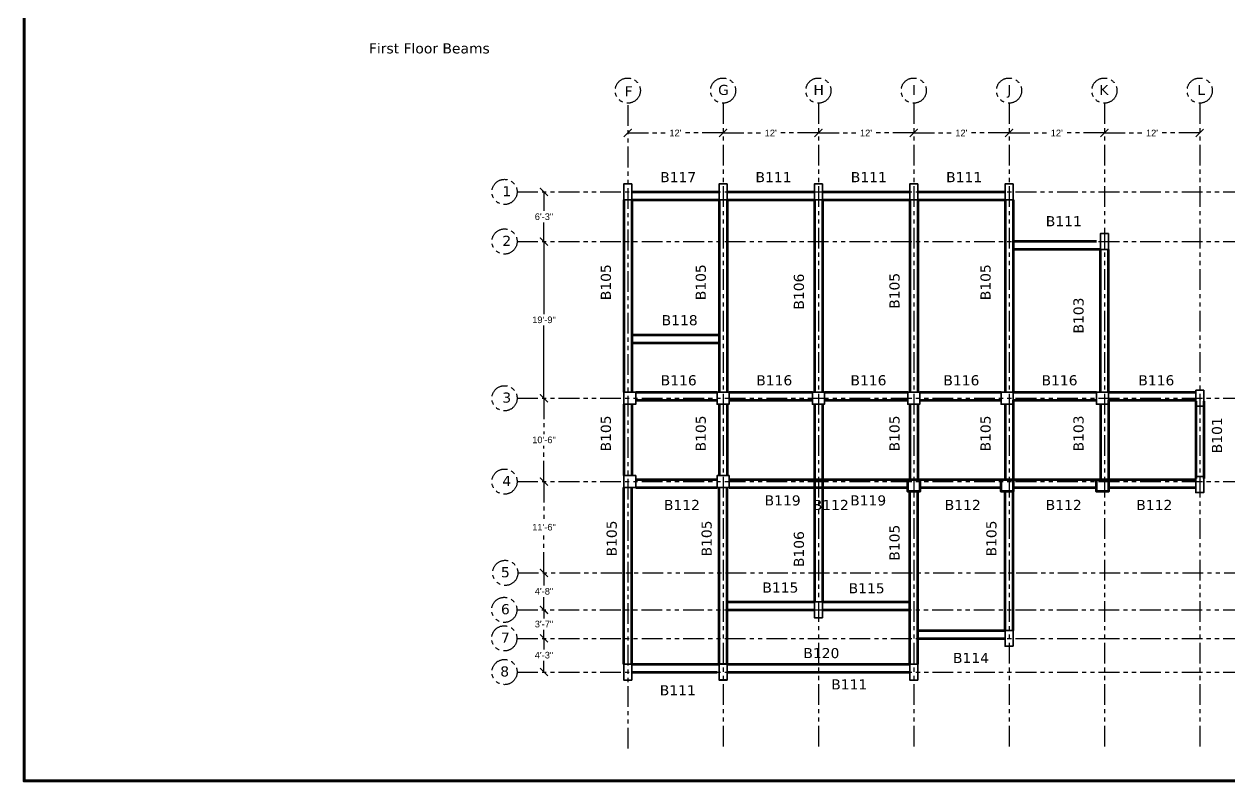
# Model space of a CAD drawing. Header units: feet. Extents: x 15113 to 123217, y -97269 to -8247.
# Drawn here: x 45865 to 47685, y -45138 to -43993 of the extents above; entities that cross this region are included whole.
import ezdxf

# ---------------------------------------------------------------- set-up
doc = ezdxf.new("R2010")
doc.units = ezdxf.units.FT
doc.header["$LTSCALE"] = 50.2
doc.header["$MEASUREMENT"] = 0
doc.header["$PDMODE"] = 3
doc.linetypes.add('PHANTOM2', pattern=[1.25, 0.625, -0.125, 0.125, -0.125, 0.125, -0.125])
doc.layers.get('0').update_dxf_attribs({"lineweight": 35})
for name, color, linetype, lineweight in [('drg seal', 250, 'Continuous', 120), ('Str Beam', 10, 'Continuous', 35), ('Str Clm 2', 7, 'Continuous', 35), ('Str Column', 50, 'Continuous', 35), ('Str LBL', 3, 'Continuous', 35)]:
    doc.layers.add(name, color=color, linetype=linetype, lineweight=lineweight)
doc.layers.add('drg seal txt', color=7, linetype='Continuous')
doc.layers.add('Str grid', color=7, linetype='Continuous', true_color=0x17d337)
doc.styles.get("Standard").update_dxf_attribs({"font": 'arial.ttf'})
doc.dimstyles.new('Copy of Standard', dxfattribs={"dimscale": 40, "dimtxt": 0.25, "dimasz": 0.3, "dimexe": 0.18, "dimexo": 5, "dimgap": 0.09, "dimtad": 0, "dimtih": 1, "dimtoh": 1, "dimdec": 0, "dimzin": 0, "dimdsep": 46, "dimlunit": 4, "dimtxsty": 'Standard', "dimcen": 0.2, "dimse1": 1, "dimse2": 1, "dimadec": 0, "dimazin": 0, "dimtfac": 1, "dimtdec": 0, "dimtofl": 0, "dimtmove": 0, "dimatfit": 3, "dimfxl": 1, "dimtolj": 1, "dimtzin": 0, "dimarcsym": 0})

# ---------------------------------------------------------------- blocks, each defined once
blk = doc.blocks.new('_ArchTick')
at = {"color": 0, "linetype": 'ByBlock', "const_width": 0.15}
blk.add_lwpolyline([(-0.5, -0.5), (0.5, 0.5)], dxfattribs=at)
blk = doc.blocks.new('*D923')
at = {"layer": 'Defpoints', "color": 0, "linetype": 'PHANTOM2', "transparency": 16777216}
for p in [(46650.8, -44559.1), (46650.8, -44685.1), (46650.8, -44685.1)]:
    blk.add_point(p, dxfattribs=at)
at = {"layer": 'Str grid', "color": 0, "linetype": 'PHANTOM2', "lineweight": -2, "transparency": 16777216}
for p, q in [((46650.8, -44559.1), (46650.8, -44613.4)), ((46650.8, -44685.1), (46650.8, -44630.8))]:
    blk.add_line(p, q, dxfattribs=at)
at = {"layer": 'Str grid', "color": 0, "linetype": 'PHANTOM2', "lineweight": -2, "transparency": 16777216, "xscale": 12, "yscale": 12, "zscale": 12}
for p, rotation in [((46650.8, -44559.1), 90), ((46650.8, -44685.1), 270)]:
    blk.add_blockref('_ArchTick', p, dxfattribs=dict(at, rotation=rotation))
at = {"layer": 'Str grid', "color": 0, "linetype": 'PHANTOM2', "transparency": 16777216, "insert": (46650.8, -44622.1), "char_height": 10, "attachment_point": 5}
blk.add_mtext('\\A1;10\'-6"', dxfattribs=at)
blk = doc.blocks.new('*D924')
at = {"layer": 'Defpoints', "color": 0, "linetype": 'PHANTOM2', "transparency": 16777216}
for p in [(46650.8, -44685.1), (46650.8, -44823.1), (46650.8, -44823.1)]:
    blk.add_point(p, dxfattribs=at)
at = {"layer": 'Str grid', "color": 0, "linetype": 'PHANTOM2', "lineweight": -2, "transparency": 16777216}
for p, q in [((46650.8, -44685.1), (46650.8, -44745.4)), ((46650.8, -44823.1), (46650.8, -44762.8))]:
    blk.add_line(p, q, dxfattribs=at)
at = {"layer": 'Str grid', "color": 0, "linetype": 'PHANTOM2', "lineweight": -2, "transparency": 16777216, "xscale": 12, "yscale": 12, "zscale": 12}
for p, rotation in [((46650.8, -44685.1), 90), ((46650.8, -44823.1), 270)]:
    blk.add_blockref('_ArchTick', p, dxfattribs=dict(at, rotation=rotation))
at = {"layer": 'Str grid', "color": 0, "linetype": 'PHANTOM2', "transparency": 16777216, "insert": (46650.8, -44754.1), "char_height": 10, "attachment_point": 5}
blk.add_mtext('\\A1;11\'-6"', dxfattribs=at)
blk = doc.blocks.new('*D925')
at = {"layer": 'Defpoints', "color": 0, "linetype": 'PHANTOM2', "transparency": 16777216}
for p in [(46650.8, -44823.1), (46650.8, -44823.1), (46650.8, -44879)]:
    blk.add_point(p, dxfattribs=at)
at = {"layer": 'Str grid', "color": 0, "linetype": 'PHANTOM2', "lineweight": -2, "transparency": 16777216}
for p, q in [((46650.8, -44823.1), (46650.8, -44842.4)), ((46650.8, -44879), (46650.8, -44859.8))]:
    blk.add_line(p, q, dxfattribs=at)
at = {"layer": 'Str grid', "color": 0, "linetype": 'PHANTOM2', "lineweight": -2, "transparency": 16777216, "xscale": 12, "yscale": 12, "zscale": 12}
for p, rotation in [((46650.8, -44823.1), 90), ((46650.8, -44879), 270)]:
    blk.add_blockref('_ArchTick', p, dxfattribs=dict(at, rotation=rotation))
at = {"layer": 'Str grid', "color": 0, "linetype": 'PHANTOM2', "transparency": 16777216, "insert": (46650.8, -44851.1), "char_height": 10, "attachment_point": 5}
blk.add_mtext('\\A1;4\'-8"', dxfattribs=at)
blk = doc.blocks.new('*D922')
at = {"layer": 'Defpoints', "color": 0, "linetype": 'PHANTOM2', "transparency": 16777216}
for p in [(46650.8, -44879), (46650.8, -44922.1), (46650.8, -44922.1)]:
    blk.add_point(p, dxfattribs=at)
at = {"layer": 'Str grid', "color": 0, "linetype": 'PHANTOM2', "lineweight": -2, "transparency": 16777216}
for p, q in [((46650.8, -44879), (46650.8, -44891.9)), ((46650.8, -44922.1), (46650.8, -44909.3))]:
    blk.add_line(p, q, dxfattribs=at)
at = {"layer": 'Str grid', "color": 0, "linetype": 'PHANTOM2', "lineweight": -2, "transparency": 16777216, "xscale": 12, "yscale": 12, "zscale": 12}
for p, rotation in [((46650.8, -44879), 90), ((46650.8, -44922.1), 270)]:
    blk.add_blockref('_ArchTick', p, dxfattribs=dict(at, rotation=rotation))
at = {"layer": 'Str grid', "color": 0, "linetype": 'PHANTOM2', "transparency": 16777216, "insert": (46650.8, -44900.6), "char_height": 10, "attachment_point": 5}
blk.add_mtext('\\A1;3\'-7"', dxfattribs=at)
blk = doc.blocks.new('*D926')
at = {"layer": 'Defpoints', "color": 0, "linetype": 'PHANTOM2', "transparency": 16777216}
for p in [(46650.8, -44922.1), (46650.8, -44973.1), (46650.8, -44973.1)]:
    blk.add_point(p, dxfattribs=at)
at = {"layer": 'Str grid', "color": 0, "linetype": 'PHANTOM2', "lineweight": -2, "transparency": 16777216}
for p, q in [((46650.8, -44922.1), (46650.8, -44938.9)), ((46650.8, -44973.1), (46650.8, -44956.3))]:
    blk.add_line(p, q, dxfattribs=at)
at = {"layer": 'Str grid', "color": 0, "linetype": 'PHANTOM2', "lineweight": -2, "transparency": 16777216, "xscale": 12, "yscale": 12, "zscale": 12}
for p, rotation in [((46650.8, -44922.1), 90), ((46650.8, -44973.1), 270)]:
    blk.add_blockref('_ArchTick', p, dxfattribs=dict(at, rotation=rotation))
at = {"layer": 'Str grid', "color": 0, "linetype": 'PHANTOM2', "transparency": 16777216, "insert": (46650.8, -44947.6), "char_height": 10, "attachment_point": 5}
blk.add_mtext('\\A1;4\'-3"', dxfattribs=at)
blk = doc.blocks.new('*D927')
at = {"layer": 'Defpoints', "color": 0, "linetype": 'PHANTOM2', "ltscale": 150, "transparency": 16777216}
for p in [(46650.8, -44322.1), (46650.8, -44322.1), (46650.8, -44559.1)]:
    blk.add_point(p, dxfattribs=at)
at = {"layer": 'Str grid', "color": 0, "linetype": 'PHANTOM2', "lineweight": -2, "ltscale": 150, "transparency": 16777216}
for p, q in [((46650.8, -44322.1), (46650.8, -44431.9)), ((46650.8, -44559.1), (46650.8, -44449.3))]:
    blk.add_line(p, q, dxfattribs=at)
at = {"layer": 'Str grid', "color": 0, "linetype": 'PHANTOM2', "lineweight": -2, "ltscale": 150, "transparency": 16777216, "xscale": 12, "yscale": 12, "zscale": 12}
for p, rotation in [((46650.8, -44322.1), 90), ((46650.8, -44559.1), 270)]:
    blk.add_blockref('_ArchTick', p, dxfattribs=dict(at, rotation=rotation))
at = {"layer": 'Str grid', "color": 0, "linetype": 'PHANTOM2', "ltscale": 150, "transparency": 16777216, "insert": (46650.8, -44440.6), "char_height": 10, "attachment_point": 5}
blk.add_mtext('\\A1;19\'-9"', dxfattribs=at)
blk = doc.blocks.new('*D928')
at = {"layer": 'Defpoints', "color": 0, "linetype": 'PHANTOM2', "ltscale": 150, "transparency": 16777216}
for p in [(46650.8, -44247.1), (46650.8, -44247.1), (46650.8, -44322.1)]:
    blk.add_point(p, dxfattribs=at)
at = {"layer": 'Str grid', "color": 0, "linetype": 'PHANTOM2', "lineweight": -2, "ltscale": 150, "transparency": 16777216}
for p, q in [((46650.8, -44247.1), (46650.8, -44275.9)), ((46650.8, -44322.1), (46650.8, -44293.3))]:
    blk.add_line(p, q, dxfattribs=at)
at = {"layer": 'Str grid', "color": 0, "linetype": 'PHANTOM2', "lineweight": -2, "ltscale": 150, "transparency": 16777216, "xscale": 12, "yscale": 12, "zscale": 12}
for p, rotation in [((46650.8, -44247.1), 90), ((46650.8, -44322.1), 270)]:
    blk.add_blockref('_ArchTick', p, dxfattribs=dict(at, rotation=rotation))
at = {"layer": 'Str grid', "color": 0, "linetype": 'PHANTOM2', "ltscale": 150, "transparency": 16777216, "insert": (46650.8, -44284.6), "char_height": 10, "attachment_point": 5}
blk.add_mtext('\\A1;6\'-3"', dxfattribs=at)
blk = doc.blocks.new('*D933')
at = {"layer": 'Defpoints', "color": 0, "linetype": 'PHANTOM2', "transparency": 16777216}
for p in [(46777.3, -44158), (46921.3, -44158), (46921.3, -44158)]:
    blk.add_point(p, dxfattribs=at)
at = {"layer": 'Str grid', "color": 0, "linetype": 'PHANTOM2', "lineweight": -2, "transparency": 16777216}
for p, q in [((46777.3, -44158), (46837.7, -44158)), ((46921.3, -44158), (46861, -44158))]:
    blk.add_line(p, q, dxfattribs=at)
at = {"layer": 'Str grid', "color": 0, "linetype": 'PHANTOM2', "lineweight": -2, "transparency": 16777216, "xscale": 12, "yscale": 12, "zscale": 12, "rotation": 180}
blk.add_blockref('_ArchTick', (46777.3, -44158), dxfattribs=at)
at = {"layer": 'Str grid', "color": 0, "linetype": 'PHANTOM2', "lineweight": -2, "transparency": 16777216, "xscale": 12, "yscale": 12, "zscale": 12}
blk.add_blockref('_ArchTick', (46921.3, -44158), dxfattribs=at)
at = {"layer": 'Str grid', "color": 0, "linetype": 'PHANTOM2', "transparency": 16777216, "insert": (46849.3, -44158), "char_height": 10, "attachment_point": 5}
blk.add_mtext("\\A1;12'", dxfattribs=at)
blk = doc.blocks.new('*D934')
at = {"layer": 'Defpoints', "color": 0, "linetype": 'PHANTOM2', "transparency": 16777216}
for p in [(46921.3, -44158), (47065.3, -44158), (47065.3, -44158)]:
    blk.add_point(p, dxfattribs=at)
at = {"layer": 'Str grid', "color": 0, "linetype": 'PHANTOM2', "lineweight": -2, "transparency": 16777216}
for p, q in [((46921.3, -44158), (46981.7, -44158)), ((47065.3, -44158), (47005, -44158))]:
    blk.add_line(p, q, dxfattribs=at)
at = {"layer": 'Str grid', "color": 0, "linetype": 'PHANTOM2', "lineweight": -2, "transparency": 16777216, "xscale": 12, "yscale": 12, "zscale": 12, "rotation": 180}
blk.add_blockref('_ArchTick', (46921.3, -44158), dxfattribs=at)
at = {"layer": 'Str grid', "color": 0, "linetype": 'PHANTOM2', "lineweight": -2, "transparency": 16777216, "xscale": 12, "yscale": 12, "zscale": 12}
blk.add_blockref('_ArchTick', (47065.3, -44158), dxfattribs=at)
at = {"layer": 'Str grid', "color": 0, "linetype": 'PHANTOM2', "transparency": 16777216, "insert": (46993.3, -44158), "char_height": 10, "attachment_point": 5}
blk.add_mtext("\\A1;12'", dxfattribs=at)
blk = doc.blocks.new('*D935')
at = {"layer": 'Defpoints', "color": 0, "linetype": 'PHANTOM2', "transparency": 16777216}
for p in [(47065.3, -44158), (47209.3, -44158), (47209.3, -44158)]:
    blk.add_point(p, dxfattribs=at)
at = {"layer": 'Str grid', "color": 0, "linetype": 'PHANTOM2', "lineweight": -2, "transparency": 16777216}
for p, q in [((47065.3, -44158), (47125.7, -44158)), ((47209.3, -44158), (47149, -44158))]:
    blk.add_line(p, q, dxfattribs=at)
at = {"layer": 'Str grid', "color": 0, "linetype": 'PHANTOM2', "lineweight": -2, "transparency": 16777216, "xscale": 12, "yscale": 12, "zscale": 12, "rotation": 180}
blk.add_blockref('_ArchTick', (47065.3, -44158), dxfattribs=at)
at = {"layer": 'Str grid', "color": 0, "linetype": 'PHANTOM2', "lineweight": -2, "transparency": 16777216, "xscale": 12, "yscale": 12, "zscale": 12}
blk.add_blockref('_ArchTick', (47209.3, -44158), dxfattribs=at)
at = {"layer": 'Str grid', "color": 0, "linetype": 'PHANTOM2', "transparency": 16777216, "insert": (47137.3, -44158), "char_height": 10, "attachment_point": 5}
blk.add_mtext("\\A1;12'", dxfattribs=at)
blk = doc.blocks.new('*D936')
at = {"layer": 'Defpoints', "color": 0, "linetype": 'PHANTOM2', "transparency": 16777216}
for p in [(47209.3, -44158), (47353.3, -44158), (47353.3, -44158)]:
    blk.add_point(p, dxfattribs=at)
at = {"layer": 'Str grid', "color": 0, "linetype": 'PHANTOM2', "lineweight": -2, "transparency": 16777216}
for p, q in [((47209.3, -44158), (47269.7, -44158)), ((47353.3, -44158), (47293, -44158))]:
    blk.add_line(p, q, dxfattribs=at)
at = {"layer": 'Str grid', "color": 0, "linetype": 'PHANTOM2', "lineweight": -2, "transparency": 16777216, "xscale": 12, "yscale": 12, "zscale": 12, "rotation": 180}
blk.add_blockref('_ArchTick', (47209.3, -44158), dxfattribs=at)
at = {"layer": 'Str grid', "color": 0, "linetype": 'PHANTOM2', "lineweight": -2, "transparency": 16777216, "xscale": 12, "yscale": 12, "zscale": 12}
blk.add_blockref('_ArchTick', (47353.3, -44158), dxfattribs=at)
at = {"layer": 'Str grid', "color": 0, "linetype": 'PHANTOM2', "transparency": 16777216, "insert": (47281.3, -44158), "char_height": 10, "attachment_point": 5}
blk.add_mtext("\\A1;12'", dxfattribs=at)
blk = doc.blocks.new('*D932')
at = {"layer": 'Defpoints', "color": 0, "linetype": 'PHANTOM2', "transparency": 16777216}
for p in [(47497.3, -44158), (47641.3, -44158), (47641.3, -44158)]:
    blk.add_point(p, dxfattribs=at)
at = {"layer": 'Str grid', "color": 0, "linetype": 'PHANTOM2', "lineweight": -2, "transparency": 16777216}
for p, q in [((47497.3, -44158), (47557.7, -44158)), ((47641.3, -44158), (47581, -44158))]:
    blk.add_line(p, q, dxfattribs=at)
at = {"layer": 'Str grid', "color": 0, "linetype": 'PHANTOM2', "lineweight": -2, "transparency": 16777216, "xscale": 12, "yscale": 12, "zscale": 12, "rotation": 180}
blk.add_blockref('_ArchTick', (47497.3, -44158), dxfattribs=at)
at = {"layer": 'Str grid', "color": 0, "linetype": 'PHANTOM2', "lineweight": -2, "transparency": 16777216, "xscale": 12, "yscale": 12, "zscale": 12}
blk.add_blockref('_ArchTick', (47641.3, -44158), dxfattribs=at)
at = {"layer": 'Str grid', "color": 0, "linetype": 'PHANTOM2', "transparency": 16777216, "insert": (47569.3, -44158), "char_height": 10, "attachment_point": 5}
blk.add_mtext("\\A1;12'", dxfattribs=at)
blk = doc.blocks.new('*D937')
at = {"layer": 'Defpoints', "color": 0, "linetype": 'PHANTOM2', "transparency": 16777216}
for p in [(47353.4, -44158), (47497.4, -44158), (47497.4, -44158)]:
    blk.add_point(p, dxfattribs=at)
at = {"layer": 'Str grid', "color": 0, "linetype": 'PHANTOM2', "lineweight": -2, "transparency": 16777216}
for p, q in [((47353.4, -44158), (47413.7, -44158)), ((47497.4, -44158), (47437, -44158))]:
    blk.add_line(p, q, dxfattribs=at)
at = {"layer": 'Str grid', "color": 0, "linetype": 'PHANTOM2', "lineweight": -2, "transparency": 16777216, "xscale": 12, "yscale": 12, "zscale": 12, "rotation": 180}
blk.add_blockref('_ArchTick', (47353.4, -44158), dxfattribs=at)
at = {"layer": 'Str grid', "color": 0, "linetype": 'PHANTOM2', "lineweight": -2, "transparency": 16777216, "xscale": 12, "yscale": 12, "zscale": 12}
blk.add_blockref('_ArchTick', (47497.4, -44158), dxfattribs=at)
at = {"layer": 'Str grid', "color": 0, "linetype": 'PHANTOM2', "transparency": 16777216, "insert": (47425.4, -44158), "char_height": 10, "attachment_point": 5}
blk.add_mtext("\\A1;12'", dxfattribs=at)

msp = doc.modelspace()

# ---------------------------------------------------------------- linework, layer by layer
at = {"layer": 'drg seal', "lineweight": 70}
msp.add_lwpolyline([(48891.57804, -45137.68665), (48891.57804, -42849.03238), (45865.42619, -42849.03238), (45865.42619, -45137.68665), (48891.16603, -45137.68665)], dxfattribs=at)
at = {"layer": 'Str Beam', "linetype": 'Continuous', "lineweight": 53}
for p, q in [((46771.34236, -44259.1216), (46771.34236, -44550.1216)), ((46783.34236, -44247.1216), (46915.34236, -44247.1216)), ((46783.34236, -44259.1216), (46915.34236, -44259.1216)), ((46783.34236, -44259.1216), (46783.34236, -44550.1216)), ((46915.34236, -44259.1216), (46915.34236, -44550.1216)), ((46927.34236, -44247.1216), (47059.34236, -44247.1216)), ((46927.34236, -44259.1216), (47059.34236, -44259.1216)), ((46927.34236, -44259.1216), (46927.34236, -44550.1216)), ((47059.34236, -44259.1216), (47059.34236, -44550.1216)), ((47071.34236, -44247.1216), (47203.34236, -44247.1216)), ((47071.34236, -44259.1216), (47203.34236, -44259.1216)), ((47071.34236, -44259.1216), (47071.34236, -44550.1216)), ((47203.34236, -44259.1216), (47203.34236, -44550.1216)), ((47215.34236, -44247.1216), (47347.34236, -44247.1216)), ((47215.34236, -44259.1216), (47347.34236, -44259.1216)), ((47215.34236, -44259.1216), (47215.34236, -44550.1216)), ((47347.34236, -44259.1216), (47347.34236, -44550.1216)), ((47359.34236, -44259.1216), (47359.34236, -44550.1216)), ((47485.34236, -44322.1216), (47359.34236, -44322.1216)), ((47491.34236, -44334.1216), (47359.34236, -44334.1216)), ((47491.34236, -44550.1216), (47491.34236, -44334.1216)), ((47503.34236, -44550.1216), (47503.34236, -44334.1216)), ((46789.34236, -44550.1216), (46912.34236, -44550.1216)), ((46930.34236, -44550.1216), (47056.34236, -44550.1216)), ((47074.34236, -44550.1216), (47200.34236, -44550.1216)), ((47218.34236, -44550.1216), (47341.34236, -44550.1216)), ((47359.34236, -44550.1216), (47485.34236, -44550.1216)), ((47503.34236, -44550.1216), (47635.34236, -44550.1216)), ((46771.34236, -44568.1216), (46771.34236, -44676.1216)), ((46783.34236, -44568.1216), (46783.34236, -44676.1216)), ((46789.34236, -44562.1216), (46912.34236, -44562.1216)), ((46915.34236, -44568.1216), (46915.34236, -44676.1216)), ((46927.34236, -44568.1216), (46927.34236, -44676.1216)), ((46930.34236, -44562.1216), (47056.34236, -44562.1216)), ((47059.34236, -44568.12121), (47059.34236, -44867.04792)), ((47071.34236, -44568.12121), (47071.34236, -44867.04812)), ((47074.34236, -44562.1216), (47200.34236, -44562.1216)), ((47203.34236, -44568.1216), (47203.34236, -44682.1216)), ((47215.34236, -44568.1216), (47215.34236, -44682.1216)), ((47218.34236, -44562.1216), (47341.34236, -44562.1216)), ((47347.34236, -44568.1216), (47347.34236, -44682.1216)), ((47359.34236, -44562.1216), (47485.34236, -44562.1216)), ((47359.34236, -44562.1216), (47359.34236, -44682.1216)), ((47491.34236, -44568.1216), (47491.34236, -44682.1216)), ((47503.34236, -44562.1216), (47635.34236, -44562.1216)), ((47503.34236, -44562.1216), (47503.34236, -44682.1216)), ((47635.34236, -44563.6216), (47635.34236, -44680.6216)), ((47647.34236, -44563.6216), (47647.34236, -44680.6216)), ((46771.34236, -44961.1216), (46771.34236, -44694.1216)), ((46783.34236, -44961.1216), (46783.34236, -44694.1216)), ((46789.34236, -44682.1216), (46912.34236, -44682.1216)), ((46789.34236, -44694.1216), (46912.34236, -44694.1216)), ((46915.34236, -44961.1216), (46915.34236, -44694.1216)), ((46927.34236, -44961.1216), (46927.34236, -44694.1216)), ((46930.34236, -44682.1216), (47200.34236, -44682.1216)), ((46930.34236, -44694.1216), (47200.34236, -44694.1216)), ((47203.34236, -44961.1216), (47203.34236, -44700.1216)), ((47215.34236, -44961.1216), (47215.34236, -44700.1216)), ((47218.34236, -44682.1216), (47341.34236, -44682.1216)), ((47218.34236, -44694.1216), (47341.34236, -44694.1216)), ((47347.34236, -44910.1216), (47347.34236, -44700.1216)), ((47359.34236, -44682.1216), (47485.34236, -44682.1216)), ((47359.34236, -44694.1216), (47485.34236, -44694.1216)), ((47359.34236, -44910.1216), (47359.34236, -44700.1216)), ((47503.34236, -44682.1216), (47635.34236, -44682.1216)), ((47503.34236, -44694.1216), (47635.34236, -44694.1216)), ((46927.34236, -44867.04792), (47059.34236, -44867.04792)), ((46927.34236, -44879.04792), (47059.34236, -44879.04792)), ((47071.34236, -44867.04792), (47203.34236, -44867.04792)), ((47071.34236, -44879.04792), (47203.34236, -44879.04792)), ((47215.34236, -44910.1216), (47347.34236, -44910.1216)), ((47215.34236, -44922.1216), (47347.34236, -44922.1216)), ((46783.34236, -44961.1216), (46915.34236, -44961.1216)), ((46783.34236, -44973.1216), (46912.34236, -44973.1216)), ((46927.34236, -44961.1216), (47203.34236, -44961.1216)), ((46927.34236, -44973.1216), (47203.34236, -44973.1216))]:
    msp.add_line(p, q, dxfattribs=at)
at = {"layer": 'Str Clm 2', "color": 3, "linetype": 'Continuous'}
for points in [[(46783.34236, -44235.1216), (46783.34236, -44259.1216), (46771.34236, -44259.1216), (46771.34236, -44235.1216)], [(46927.34236, -44235.1216), (46927.34236, -44259.1216), (46915.34236, -44259.1216), (46915.34236, -44235.1216)], [(47071.34236, -44235.1216), (47071.34236, -44259.1216), (47059.34236, -44259.1216), (47059.34236, -44235.1216)], [(47215.34236, -44235.1216), (47215.34236, -44259.1216), (47203.34236, -44259.1216), (47203.34236, -44235.1216)], [(47359.34236, -44235.1216), (47359.34236, -44259.1216), (47347.34236, -44259.1216), (47347.34236, -44235.1216)], [(46783.34236, -44961.1216), (46783.34236, -44985.1216), (46771.34236, -44985.1216), (46771.34236, -44961.1216)], [(46927.34236, -44960.80308), (46927.34236, -44984.80308), (46915.34236, -44984.80308), (46915.34236, -44960.80308)]]:
    msp.add_lwpolyline(points, close=True, dxfattribs=at)
at = {"layer": 'Str Column', "color": 1, "linetype": 'Continuous', "lineweight": 53}
for p, q in [((46783.34236, -44463.1216), (46915.34236, -44463.1216)), ((46783.34236, -44475.1216), (46915.34236, -44475.1216))]:
    msp.add_line(p, q, dxfattribs=at)
at = {"layer": 'Str Column', "color": 2, "linetype": 'Continuous'}
for points in [[(46771.34236, -44235.1216), (46783.34236, -44235.1216), (46783.34236, -44259.1216), (46771.34236, -44259.1216)], [(46915.34236, -44235.1216), (46927.34236, -44235.1216), (46927.34236, -44259.1216), (46915.34236, -44259.1216)], [(47059.34236, -44235.1216), (47071.34236, -44235.1216), (47071.34236, -44259.1216), (47059.34236, -44259.1216)], [(47203.34236, -44235.1216), (47215.34236, -44235.1216), (47215.34236, -44259.1216), (47203.34236, -44259.1216)], [(47347.34236, -44235.12121), (47359.34236, -44235.12121), (47359.34236, -44259.12121), (47347.34236, -44259.12121)], [(46789.34236, -44550.1216), (46789.34236, -44568.1216), (46771.34236, -44568.1216), (46771.34236, -44550.1216)], [(46930.34236, -44550.1216), (46930.34236, -44568.1216), (46912.34236, -44568.1216), (46912.34236, -44550.1216)], [(47074.34236, -44550.1216), (47074.34236, -44568.1216), (47056.34236, -44568.1216), (47056.34236, -44550.1216)], [(47218.34236, -44550.1216), (47218.34236, -44568.1216), (47200.34236, -44568.1216), (47200.34236, -44550.1216)], [(47359.34236, -44550.1216), (47359.34236, -44568.1216), (47341.34236, -44568.1216), (47341.34236, -44550.1216)], [(47503.34236, -44550.1216), (47503.34236, -44568.1216), (47485.34236, -44568.1216), (47485.34236, -44550.1216)], [(47635.34236, -44547.1216), (47647.34236, -44547.1216), (47647.34236, -44571.1216), (47635.34236, -44571.1216)], [(46789.34236, -44676.1216), (46789.34236, -44694.1216), (46771.34236, -44694.1216), (46771.34236, -44676.1216)], [(46930.34236, -44676.1216), (46930.34236, -44694.1216), (46912.34236, -44694.1216), (46912.34236, -44676.1216)], [(47635.34236, -44677.6216), (47647.34236, -44677.6216), (47647.34236, -44701.6216), (47635.34236, -44701.6216)], [(47218.34236, -44682.1216), (47218.34236, -44700.1216), (47200.34236, -44700.1216), (47200.34236, -44682.1216)], [(47359.34236, -44682.1216), (47359.34236, -44700.1216), (47341.34236, -44700.1216), (47341.34236, -44682.1216)], [(47503.34236, -44682.1216), (47503.34236, -44700.1216), (47485.34236, -44700.1216), (47485.34236, -44682.1216)], [(46771.33613, -44961.1216), (46783.33613, -44961.1216), (46783.33613, -44985.1216), (46771.33613, -44985.1216)], [(46915.34236, -44961.1216), (46927.34236, -44961.1216), (46927.34236, -44985.1216), (46915.34236, -44985.1216)], [(47203.34236, -44961.1216), (47215.34236, -44961.1216), (47215.34236, -44985.1216), (47203.34236, -44985.1216)]]:
    msp.add_lwpolyline(points, close=True, dxfattribs=at)
at = {"layer": 'Str Column', "linetype": 'Continuous'}
for points in [[(47503.34236, -44334.1216), (47503.34236, -44310.1216), (47491.34236, -44310.1216), (47491.34236, -44334.12121)], [(47071.34236, -44891.04812), (47071.34236, -44867.04812), (47059.34236, -44867.04812), (47059.34236, -44891.04772)], [(47359.34236, -44934.1216), (47359.34236, -44910.1216), (47347.34236, -44910.1216), (47347.34236, -44934.12121)]]:
    msp.add_lwpolyline(points, close=True, dxfattribs=at)
at = {"layer": 'Str Column', "linetype": 'Continuous', "lineweight": 53}
for points in [[(47218.34236, -44682.1216), (47218.34236, -44700.1216), (47200.34236, -44700.1216), (47200.34236, -44682.1216)], [(47359.34236, -44682.1216), (47359.34236, -44700.1216), (47341.34236, -44700.1216), (47341.34236, -44682.1216)], [(47503.34236, -44682.1216), (47503.34236, -44700.1216), (47485.34236, -44700.1216), (47485.34236, -44682.1216)]]:
    msp.add_lwpolyline(points, close=True, dxfattribs=at)
at = {"layer": 'Str grid', "color": 0, "linetype": 'PHANTOM2'}
for p, q in [((46777.34859, -44115.95164), (46777.34859, -45091.703)), ((46921.34236, -44112.95164), (46921.34236, -45088.703)), ((47065.34236, -44112.95164), (47065.34236, -45088.703)), ((47209.34236, -44112.95164), (47209.34236, -45088.703)), ((47353.34236, -44112.95125), (47353.34236, -45088.7026)), ((47497.34236, -44112.95125), (47497.34236, -45088.7026)), ((47641.34236, -44112.95125), (47641.34236, -45088.7026)), ((46610.20965, -44247.12141), (48106.99267, -44247.12141)), ((46610.20965, -44322.12121), (48106.99267, -44322.12121)), ((46610.20343, -44559.12121), (48106.99267, -44559.12121)), ((46610.20343, -44685.12121), (48106.99267, -44685.12121)), ((46611.3426, -44823.12121), (48106.99267, -44823.12121)), ((46609.88825, -44879.04792), (48106.99267, -44879.04792)), ((46610.20965, -44922.12121), (48106.99267, -44922.12121)), ((46610.20965, -44973.12121), (48106.99267, -44973.12121))]:
    msp.add_line(p, q, dxfattribs=at)
for centre in [(46777.34236, -44093.92405), (46921.34236, -44093.92405), (47065.34236, -44093.92405), (47209.34236, -44093.92405), (47353.34236, -44093.92366), (47497.34236, -44093.92366), (47641.34236, -44093.92366), (46591.18207, -44247.12141), (46591.18207, -44322.12121), (46591.17584, -44559.12121), (46591.17584, -44685.12121), (46592.31501, -44823.12121), (46590.86066, -44879.04792), (46590.87629, -44922.12101), (46591.18207, -44973.12121)]:
    msp.add_circle(centre, 19.02759, dxfattribs=at)

# ---------------------------------------------------------------- texts
at = {"layer": 'drg seal txt', "lineweight": 53, "insert": (46386.27812, -44022.4519), "char_height": 15.2852164, "width": 2687.8083334, "attachment_point": 1}
msp.add_mtext('{\\fVerdana|b0|i0|c0|p34;First Floor Beams}', dxfattribs=at)
at = {"layer": 'drg seal txt', "char_height": 15.2852164, "width": 2687.8083334, "attachment_point": 1}
for s, insert in [('{\\fVerdana|b0|i0|c0|p34;F}', (46772.73619, -44087.40259)), ('{\\fVerdana|b0|i0|c0|p34;G}', (46913.85868, -44085.26552)), ('{\\fVerdana|b0|i0|c0|p34;H}', (47057.85868, -44085.26552)), ('{\\fVerdana|b0|i0|c0|p34;I}', (47206.59033, -44085.26552)), ('{\\fVerdana|b0|i0|c0|p34;J}', (47350.59033, -44085.26512)), ('{\\fVerdana|b0|i0|c0|p34;K}', (47489.85868, -44085.26512)), ('{\\fVerdana|b0|i0|c0|p34;L}', (47637.91335, -44085.26512)), ('{\\fVerdana|b0|i0|c0|p34;1}', (46587.86286, -44238.46287)), ('{\\fVerdana|b0|i0|c0|p34;2}', (46587.86286, -44313.46267)), ('{\\fVerdana|b0|i0|c0|p34;3}', (46587.85663, -44550.46267)), ('{\\fVerdana|b0|i0|c0|p34;4}', (46587.85663, -44676.46267)), ('{\\fVerdana|b0|i0|c0|p34;5}', (46585.8579, -44814.46267)), ('{\\fVerdana|b0|i0|c0|p34;6}', (46585.7852, -44870.38938)), ('{\\fVerdana|b0|i0|c0|p34;7}', (46585.80083, -44913.46248)), ('{\\fVerdana|b0|i0|c0|p34;8}', (46584.72496, -44964.46267))]:
    msp.add_mtext(s, dxfattribs=dict(at, insert=insert))
at = {"layer": 'Str LBL', "char_height": 15.2852164, "width": 28.177633, "attachment_point": 1}
for s, insert in [('{\\fVerdana|b0|i0|c0|p34;B117}', (46826.2683, -44217.13813)), ('{\\fVerdana|b0|i0|c0|p34;B111}', (46970.2683, -44217.13813)), ('{\\fVerdana|b0|i0|c0|p34;B111}', (47114.2683, -44217.13813)), ('{\\fVerdana|b0|i0|c0|p34;B111}', (47258.2683, -44217.13813)), ('{\\fVerdana|b0|i0|c0|p34;B111}', (47408.83629, -44283.79144)), ('{\\fVerdana|b0|i0|c0|p34;B118}', (46828.53612, -44433.47633)), ('{\\fVerdana|b0|i0|c0|p34;B116}', (46827.12628, -44524.29231)), ('{\\fVerdana|b0|i0|c0|p34;B116}', (46971.4302, -44524.29231)), ('{\\fVerdana|b0|i0|c0|p34;B116}', (47113.7842, -44524.29231)), ('{\\fVerdana|b0|i0|c0|p34;B116}', (47254.1883, -44524.29231)), ('{\\fVerdana|b0|i0|c0|p34;B116}', (47402.39243, -44524.29231)), ('{\\fVerdana|b0|i0|c0|p34;B116}', (47548.64665, -44524.29231)), ('{\\fVerdana|b0|i0|c0|p34;B112}', (46831.96142, -44712.7708)), ('{\\fVerdana|b0|i0|c0|p34;B119}', (46984.12166, -44705.92424)), ('{\\fVerdana|b0|i0|c0|p34;B112}', (47056.81685, -44712.7708)), ('{\\fVerdana|b0|i0|c0|p34;B119}', (47113.2991, -44705.92424)), ('{\\fVerdana|b0|i0|c0|p34;B112}', (47256.20888, -44712.7708)), ('{\\fVerdana|b0|i0|c0|p34;B112}', (47408.70351, -44712.7708)), ('{\\fVerdana|b0|i0|c0|p34;B112}', (47545.55757, -44712.7708)), ('{\\fVerdana|b0|i0|c0|p34;B115}', (46980.7587, -44837.65529)), ('{\\fVerdana|b0|i0|c0|p34;B115}', (47110.99556, -44838.696)), ('{\\fVerdana|b0|i0|c0|p34;B120}', (47042.63545, -44936.76779)), ('{\\fVerdana|b0|i0|c0|p34;B114}', (47268.66618, -44944.076)), ('{\\fVerdana|b0|i0|c0|p34;B111}', (47084.69767, -44984.13018)), ('{\\fVerdana|b0|i0|c0|p34;B111}', (46825.71548, -44992.93994))]:
    msp.add_mtext(s, dxfattribs=dict(at, insert=insert))
at = {"layer": 'Str LBL', "char_height": 15.2852164, "width": 28.177633, "attachment_point": 1, "rotation": 90}
for s, insert in [('{\\fVerdana|b0|i0|c0|p34;B105}', (46736.5606, -44410.85436)), ('{\\fVerdana|b0|i0|c0|p34;B105}', (46879.95827, -44410.85436)), ('{\\fVerdana|b0|i0|c0|p34;B106}', (47028.22616, -44425.03294)), ('{\\fVerdana|b0|i0|c0|p34;B105}', (47172.60697, -44423.89248)), ('{\\fVerdana|b0|i0|c0|p34;B105}', (47310.15169, -44410.85436)), ('{\\fVerdana|b0|i0|c0|p34;B103}', (47450.62299, -44461.28218)), ('{\\fVerdana|b0|i0|c0|p34;B105}', (46736.5606, -44639.54821)), ('{\\fVerdana|b0|i0|c0|p34;B105}', (46879.95827, -44639.54821)), ('{\\fVerdana|b0|i0|c0|p34;B105}', (47172.60697, -44639.54821)), ('{\\fVerdana|b0|i0|c0|p34;B105}', (47310.15169, -44639.54821)), ('{\\fVerdana|b0|i0|c0|p34;B103}', (47450.62299, -44639.54821)), ('{\\fVerdana|b0|i0|c0|p34;B101}', (47659.75603, -44642.2679)), ('{\\fVerdana|b0|i0|c0|p34;B105}', (46745.39784, -44798.34738)), ('{\\fVerdana|b0|i0|c0|p34;B105}', (46888.79551, -44798.34738)), ('{\\fVerdana|b0|i0|c0|p34;B105}', (47172.60697, -44804.69003)), ('{\\fVerdana|b0|i0|c0|p34;B105}', (47318.98893, -44798.34738)), ('{\\fVerdana|b0|i0|c0|p34;B106}', (47028.22616, -44814.41891))]:
    msp.add_mtext(s, dxfattribs=dict(at, insert=insert))

# ---------------------------------------------------------------- dimensions: what is measured, and where the dimension line sits
at = {"layer": 'Str grid', "color": 0, "linetype": 'PHANTOM2'}
for base, p1, p2, picture, middle in [((46921.34859, -44158.0062), (46777.34859, -44158.0062), (46921.34859, -44158.0062), '*D933', (46849.34859, -44158.0062)), ((47065.34859, -44158.0062), (46921.34859, -44158.0062), (47065.34859, -44158.0062), '*D934', (46993.34859, -44158.0062)), ((47209.34859, -44158.0062), (47065.34859, -44158.0062), (47209.34859, -44158.0062), '*D935', (47137.34859, -44158.0062)), ((47353.34859, -44158.0062), (47209.34859, -44158.0062), (47353.34859, -44158.0062), '*D936', (47281.34859, -44158.0062)), ((47497.35481, -44157.99997), (47353.35481, -44157.99997), (47497.35481, -44157.99997), '*D937', (47425.35481, -44157.99997)), ((47641.34859, -44157.99997), (47497.34859, -44157.99997), (47641.34859, -44157.99997), '*D932', (47569.34859, -44157.99997))]:
    dim = msp.add_linear_dim(base=base, p1=p1, p2=p2, dimstyle='Copy of Standard', override={"dimblk": 'ArchTick'}, dxfattribs=at)
    dim.commit()
    dim.dimension.update_dxf_attribs({"geometry": picture, "text_midpoint": middle})
at = {"layer": 'Str grid', "color": 0, "linetype": 'PHANTOM2', "ltscale": 150}
for base, p1, p2, picture, middle in [((46650.79598, -44247.12141), (46650.79598, -44322.12121), (46650.79598, -44247.12141), '*D928', (46650.79598, -44284.62131)), ((46650.79598, -44322.12121), (46650.79598, -44559.12121), (46650.79598, -44322.12121), '*D927', (46650.79598, -44440.62121))]:
    dim = msp.add_linear_dim(base=base, p1=p1, p2=p2, angle=90, dimstyle='Copy of Standard', override={"dimblk": 'ArchTick'}, dxfattribs=at)
    dim.commit()
    dim.dimension.update_dxf_attribs({"geometry": picture, "text_midpoint": middle})
at = {"layer": 'Str grid', "color": 0, "linetype": 'PHANTOM2'}
for base, p1, p2, picture, middle in [((46650.79598, -44685.12121), (46650.79598, -44559.12121), (46650.79598, -44685.12121), '*D923', (46650.79598, -44622.12121)), ((46650.79598, -44823.12121), (46650.79598, -44685.12121), (46650.79598, -44823.12121), '*D924', (46650.79598, -44754.12121)), ((46650.79598, -44823.12121), (46650.79598, -44879.04792), (46650.79598, -44823.12121), '*D925', (46650.79598, -44851.08456)), ((46650.79598, -44922.12101), (46650.79598, -44879.04792), (46650.79598, -44922.12101), '*D922', (46650.79598, -44900.58447)), ((46650.79598, -44973.12121), (46650.79598, -44922.12101), (46650.79598, -44973.12121), '*D926', (46650.79598, -44947.62111))]:
    dim = msp.add_linear_dim(base=base, p1=p1, p2=p2, angle=90, dimstyle='Copy of Standard', override={"dimblk": 'ArchTick'}, dxfattribs=at)
    dim.commit()
    dim.dimension.update_dxf_attribs({"geometry": picture, "text_midpoint": middle})

doc.saveas('drawing.dxf')
